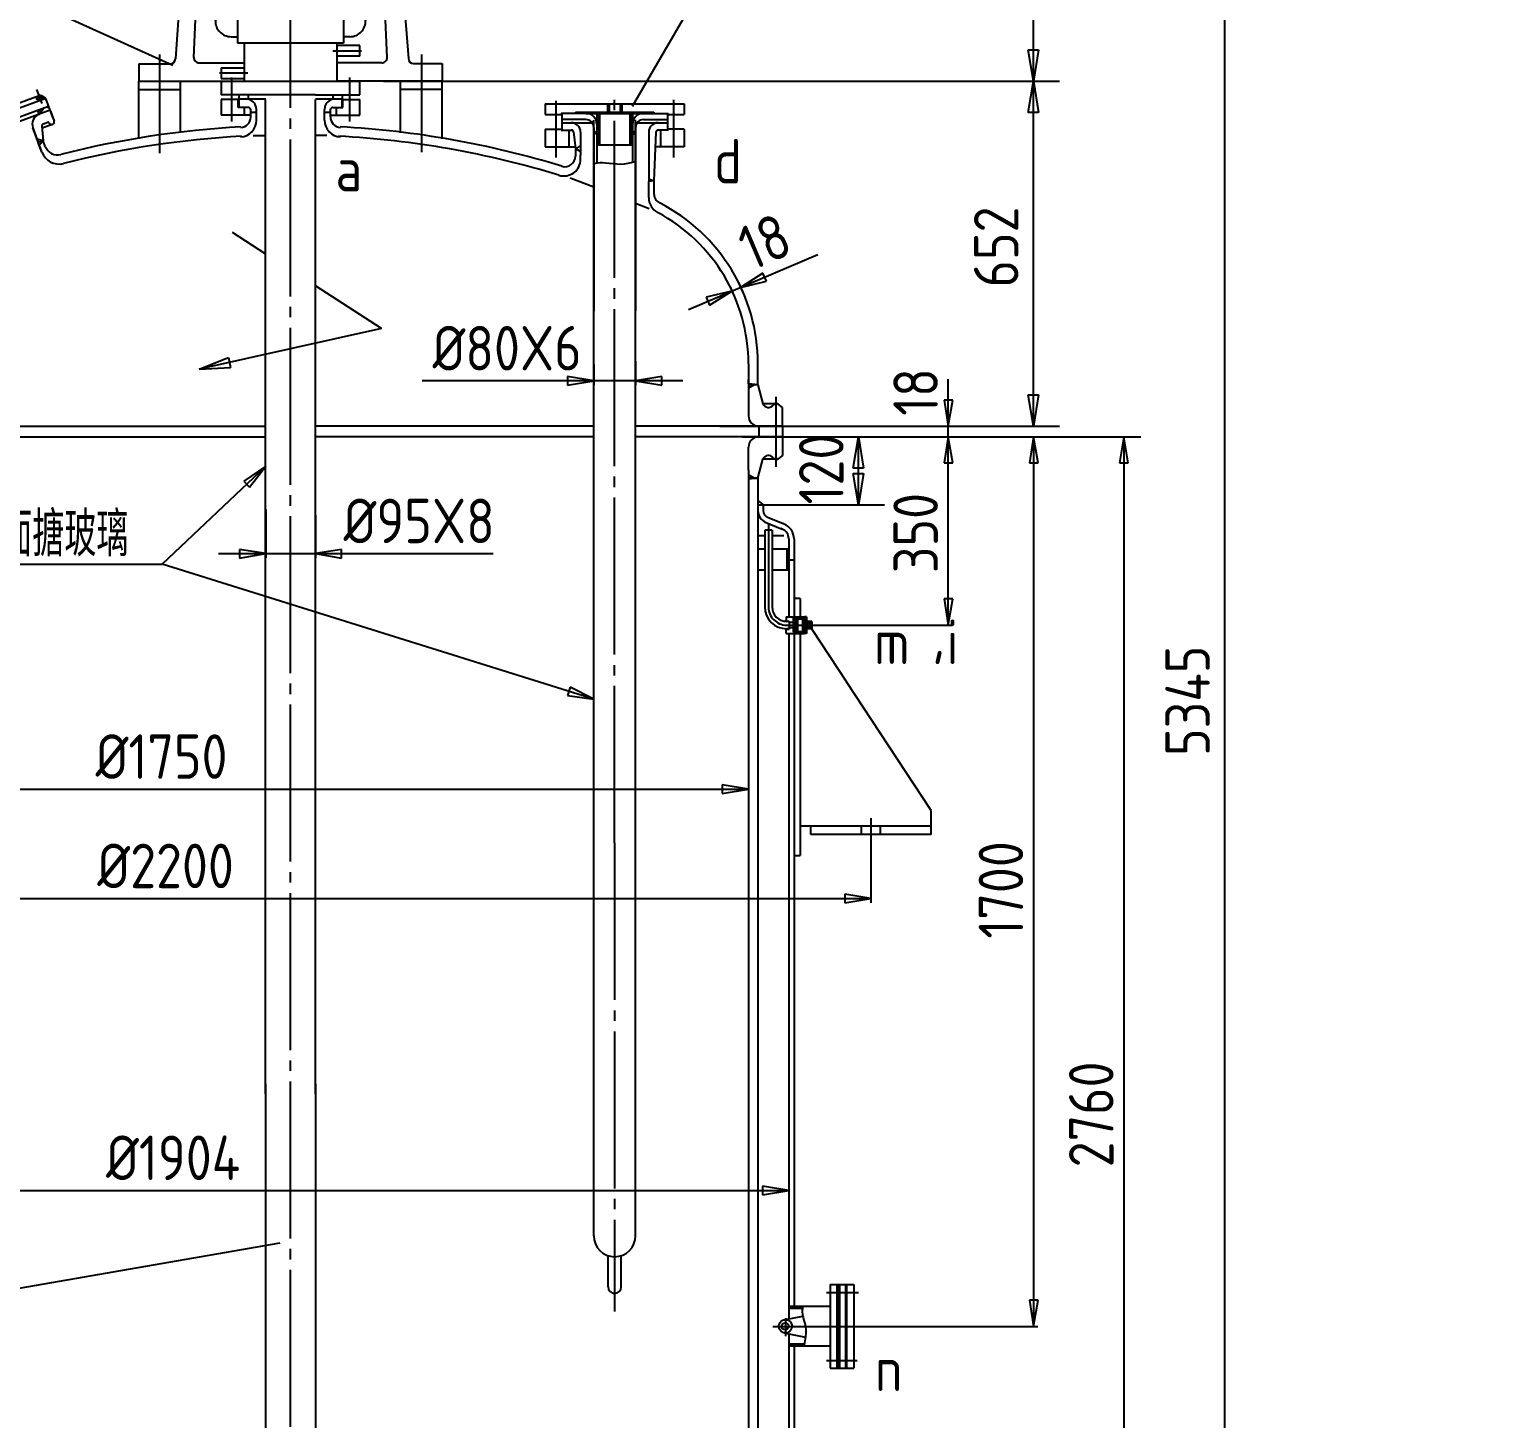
# Model space of a CAD drawing. Extents: x 3959 to 69865, y -162 to 65821.
# Drawn here: x 4070.3 to 4210.1, y 203.8 to 336.5 of the extents above; entities that cross this region are included whole.
import ezdxf

# ---------------------------------------------------------------- set-up
doc = ezdxf.new("R2010")
doc.units = 0
doc.linetypes.add('DASHDOT', pattern=[18, 15, -1, 1, -1])
doc.layers.get('0').update_dxf_attribs({"color": 1, "linetype": 'DASHDOT'})
for name, color, linetype in [('1', 8, 'CONTINUOUS'), ('10', 12, 'CONTINUOUS'), ('2', 8, 'CONTINUOUS'), ('8', 94, 'DASHDOT')]:
    doc.layers.add(name, color=color, linetype=linetype)
doc.styles.get("Standard").update_dxf_attribs({"font": 'gbenor.shx', "bigfont": 'gbcbig.shx'})
doc.dimstyles.get("Standard").update_dxf_attribs({"dimtxt": 3.5, "dimasz": 4, "dimexe": 2, "dimexo": 0, "dimgap": 1, "dimtad": 1, "dimtoh": 1, "dimdec": 4, "dimzin": 0, "dimdsep": 46, "dimtxsty": 'Standard', "dimcen": 0, "dimadec": 0, "dimazin": 0, "dimtfac": 1, "dimtdec": 4, "dimtmove": 0, "dimatfit": 0, "dimfxl": 1, "dimtolj": 1, "dimtzin": 0, "dimarcsym": 0})

# ---------------------------------------------------------------- blocks, each defined once
blk = doc.blocks.new('Cadt2')
at = {"layer": '2'}
for p, q in [((4071.23, 328.83), (4071.56, 328.53)), ((4071.25, 328.47), (4071.77, 329.03, 1)), ((4072.02, 329.12), (4072.26, 328.9)), ((4054.2, 322.24), (4054.63, 322.69)), ((4054.68, 322.71), (4055, 322.41))]:
    blk.add_line(p, q, dxfattribs=at)
blk = doc.blocks.new('*D2')
at = {"layer": '2'}
for p, q in [((4133.29, 309.77), (4145.64, 315.03)), ((4140.39, 313.25), (4138.26, 311.88)), ((4140.72, 312.48), (4140.39, 313.25)), ((4137.23, 312.01), (4137.58, 311.16)), ((4138.06, 312.36), (4138.41, 311.52)), ((4138.26, 311.88), (4140.72, 312.48)), ((4137.43, 311.53), (4134.97, 310.93)), ((4134.97, 310.93), (4135.29, 310.17)), ((4135.29, 310.17), (4137.43, 311.53))]:
    blk.add_line(p, q, dxfattribs=at)
at = {"layer": '2', "insert": (4139.29, 313.41), "char_height": 4.25, "width": 65536, "attachment_point": 7, "rotation": 23.077}
blk.add_mtext('18', dxfattribs=at)
blk = doc.blocks.new('Cadt4')
at = {"layer": '2'}
for p, q in [((4050.61, 269.35), (4050.61, 263.53, 1)), ((4051.51, 269.35), (4051.51, 263.53)), ((4139.01, 268.79), (4139.01, 263.53)), ((4050.61, 263.93), (4048.11, 264.34)), ((4048.11, 264.34), (4048.11, 263.51)), ((4054.01, 264.34), (4051.51, 263.93)), ((4054.01, 263.51), (4054.01, 264.34)), ((4139.01, 263.93), (4136.51, 264.34)), ((4136.51, 264.34), (4136.51, 263.51)), ((4046.11, 263.93), (4139.01, 263.93)), ((4048.11, 263.51), (4050.61, 263.93)), ((4051.51, 263.93), (4054.01, 263.51)), ((4136.51, 263.51), (4139.01, 263.93))]:
    blk.add_line(p, q, dxfattribs=at)
blk = doc.blocks.new('Cadt5')
at = {"layer": '2'}
for p, q in [((4051.51, 277.21), (4063.55, 285.45)), ((4063.55, 285.45), (4083.01, 285.45)), ((4053.34, 278.97), (4051.51, 277.21, 1)), ((4051.51, 277.21), (4053.81, 278.28)), ((4053.81, 278.28), (4053.34, 278.97))]:
    blk.add_line(p, q, dxfattribs=at)
blk = doc.blocks.new('Cadt6')
at = {"layer": '2'}
for p, q in [((4092.89, 294.8), (4083.01, 285.45)), ((4092.89, 294.8), (4090.79, 293.38)), ((4091.36, 292.78), (4092.89, 294.8, 1)), ((4090.79, 293.38), (4091.36, 292.78))]:
    blk.add_line(p, q, dxfattribs=at)
blk = doc.blocks.new('Cadt7')
at = {"layer": '2'}
for p, q in [((4124.23, 272.53), (4083.01, 285.45)), ((4121.97, 273.68), (4121.72, 272.89)), ((4121.72, 272.89), (4124.23, 272.53, 1)), ((4124.23, 272.53), (4121.97, 273.68))]:
    blk.add_line(p, q, dxfattribs=at)
blk = doc.blocks.new('Cadt9')
at = {"layer": '2'}
for p, q in [((4142.86, 235.51), (4142.86, 225.19)), ((4047.16, 228.69), (4047.16, 225.19, 1)), ((4047.66, 228.69), (4047.66, 225.19)), ((4042.66, 225.59), (4142.86, 225.59)), ((4047.16, 225.59), (4044.66, 226.01)), ((4044.66, 226.01), (4044.66, 225.18)), ((4044.66, 225.18), (4047.16, 225.59)), ((4050.16, 226.01), (4047.66, 225.59)), ((4047.66, 225.59), (4050.16, 225.18)), ((4050.16, 225.18), (4050.16, 226.01)), ((4142.86, 225.59), (4140.36, 226.01)), ((4140.36, 226.01), (4140.36, 225.18)), ((4140.36, 225.18), (4142.86, 225.59))]:
    blk.add_line(p, q, dxfattribs=at)
blk = doc.blocks.new('Cadt11')
at = {"layer": '2'}
for p, q in [((4144.16, 214.29), (4144.15, 214.12)), ((4144.15, 214.12), (4144.15, 213.96)), ((4144.15, 213.96), (4144.16, 213.79)), ((4144.18, 214.44), (4144.16, 214.29)), ((4144.19, 214.51), (4144.18, 214.44, 1)), ((4144.16, 213.79), (4144.18, 213.64)), ((4144.18, 213.64), (4144.22, 213.48)), ((4144.22, 213.48), (4144.26, 213.32)), ((4144.26, 213.32), (4144.31, 213.16)), ((4144.31, 213.16), (4144.37, 212.98)), ((4144.37, 212.98), (4144.43, 212.79)), ((4144.43, 212.79), (4144.47, 212.57)), ((4144.47, 212.57), (4144.5, 212.31)), ((4144.4, 211.23), (4144.32, 210.84)), ((4144.46, 211.63), (4144.4, 211.23)), ((4144.49, 212), (4144.46, 211.63)), ((4144.5, 212.31), (4144.49, 212)), ((4144.32, 210.84), (4144.3, 210.71))]:
    blk.add_line(p, q, dxfattribs=at)
blk = doc.blocks.new('*D11')
at = {"layer": '2'}
for p, q in [((4148.92, 297.61), (4166.65, 297.61)), ((4166.25, 297.61), (4165.84, 295.11)), ((4166.25, 297.61), (4166.25, 212.61)), ((4166.67, 295.11), (4166.25, 297.61)), ((4165.84, 295.11), (4166.67, 295.11)), ((4165.84, 215.11), (4166.25, 212.61)), ((4166.67, 215.11), (4165.84, 215.11)), ((4166.25, 212.61), (4166.67, 215.11)), ((4149.77, 212.61), (4166.65, 212.61))]:
    blk.add_line(p, q, dxfattribs=at)
at = {"layer": '2', "insert": (4165.25, 249.66), "char_height": 4.25, "width": 65536, "attachment_point": 7, "rotation": 90}
blk.add_mtext('1700', dxfattribs=at)
blk = doc.blocks.new('Cadt13')
at = {"layer": '2'}
for p, q in [((4158.1, 279.61), (4158.1, 303.11)), ((4157.69, 301.11), (4158.1, 298.61)), ((4158.52, 301.11), (4157.69, 301.11)), ((4158.1, 298.61), (4158.52, 301.11)), ((4138.51, 298.61), (4158.5, 298.61)), ((4138.44, 297.61), (4158.5, 297.61)), ((4158.1, 297.61), (4157.69, 295.11)), ((4158.52, 295.11), (4158.1, 297.61)), ((4157.69, 295.11), (4158.52, 295.11)), ((4157.69, 282.11), (4158.1, 279.61)), ((4158.52, 282.11), (4157.69, 282.11)), ((4158.1, 279.61), (4158.52, 282.11)), ((4145.21, 279.61), (4158.5, 279.61, 1))]:
    blk.add_line(p, q, dxfattribs=at)
blk = doc.blocks.new('Cadt14')
at = {"layer": '2'}
for p, q in [((4124.23, 323.66), (4124.31, 323.7, 1)), ((4124.31, 323.7), (4124.43, 323.74)), ((4124.43, 323.74), (4124.59, 323.78)), ((4124.59, 323.78), (4124.8, 323.81)), ((4124.8, 323.81), (4125.05, 323.81)), ((4125.05, 323.81), (4125.36, 323.79)), ((4125.36, 323.79), (4125.7, 323.75)), ((4125.7, 323.75), (4126.07, 323.7)), ((4126.07, 323.7), (4126.45, 323.67)), ((4126.45, 323.67), (4126.83, 323.66)), ((4126.83, 323.66), (4127.18, 323.68)), ((4127.18, 323.68), (4127.51, 323.74)), ((4127.51, 323.74), (4127.8, 323.81)), ((4127.8, 323.81), (4128.04, 323.88)), ((4128.04, 323.88), (4128.23, 323.95))]:
    blk.add_line(p, q, dxfattribs=at)
blk = doc.blocks.new('*D14')
at = {"layer": '2'}
for p, q in [((4039.81, 261.17), (4039.81, 253.08)), ((4150.71, 261.17), (4150.71, 253.08)), ((4042.31, 253.9), (4039.81, 253.48)), ((4039.81, 253.48), (4150.71, 253.48)), ((4039.81, 253.48), (4042.31, 253.07)), ((4042.31, 253.07), (4042.31, 253.9)), ((4150.71, 253.48), (4148.21, 253.9)), ((4148.21, 253.9), (4148.21, 253.07)), ((4148.21, 253.07), (4150.71, 253.48))]:
    blk.add_line(p, q, dxfattribs=at)
at = {"layer": '2', "insert": (4076.81, 254.48), "char_height": 4.25, "width": 65536, "attachment_point": 7}
blk.add_mtext('%%c2200', dxfattribs=at)
blk = doc.blocks.new('*D21')
at = {"layer": '2'}
for p, q in [((4128.23, 304.83), (4128.23, 302.54)), ((4124.23, 304.51), (4124.23, 302.54)), ((4132.73, 302.94), (4107.83, 302.94)), ((4124.23, 302.94), (4121.73, 303.36)), ((4121.73, 303.36), (4121.73, 302.53)), ((4121.73, 302.53), (4124.23, 302.94)), ((4130.73, 303.36), (4128.23, 302.94)), ((4128.23, 302.94), (4130.73, 302.53)), ((4130.73, 302.53), (4130.73, 303.36))]:
    blk.add_line(p, q, dxfattribs=at)
at = {"layer": '2', "insert": (4108.83, 303.94), "char_height": 4.25, "width": 65536, "attachment_point": 7}
blk.add_mtext('%%c80X6', dxfattribs=at)
blk = doc.blocks.new('*D22')
at = {"layer": '2'}
for p, q in [((4092.89, 290.66), (4092.89, 286.04)), ((4097.64, 290.13), (4097.64, 286.04)), ((4092.89, 286.44), (4090.39, 286.85)), ((4090.39, 286.85), (4090.39, 286.02)), ((4100.14, 286.85), (4097.64, 286.44)), ((4100.14, 286.02), (4100.14, 286.85)), ((4088.39, 286.44), (4114.63, 286.44)), ((4090.39, 286.02), (4092.89, 286.44)), ((4097.64, 286.44), (4100.14, 286.02))]:
    blk.add_line(p, q, dxfattribs=at)
at = {"layer": '2', "insert": (4100.33, 287.44), "char_height": 4.25, "width": 65536, "attachment_point": 7}
blk.add_mtext('%%c95X8', dxfattribs=at)
blk = doc.blocks.new('*D23')
at = {"layer": '2'}
for p, q in [((4149.01, 294.61), (4149.51, 297.61)), ((4149.51, 297.61), (4150.01, 294.61)), ((4149.51, 291.11), (4149.51, 297.61)), ((4150.01, 294.61), (4149.01, 294.61)), ((4149.51, 291.11), (4149.01, 294.11, 1)), ((4149.01, 294.11), (4150.01, 294.11)), ((4150.01, 294.11), (4149.51, 291.11)), ((4140.41, 291.11), (4152.01, 291.11))]:
    blk.add_line(p, q, dxfattribs=at)
at = {"layer": '2', "insert": (4148.09, 291.14), "char_height": 4.25, "width": 65536, "attachment_point": 7, "rotation": 90}
blk.add_mtext('120', dxfattribs=at)
blk = doc.blocks.new('Cadt39')
for p, q in [((4082.76, 334.14), (4082.76, 324.71)), ((4099.32, 334.48), (4102.03, 334.48)), ((4107.76, 334.14), (4107.76, 324.8)), ((4091.2, 332.35), (4088.49, 332.35)), ((4089.64, 331.94), (4089.64, 327.73, 6.28)), ((4100.89, 331.94), (4100.89, 327.73))]:
    blk.add_line(p, q)
at = {"layer": '1'}
for p, q in [((4091.26, 399.78), (4099.26, 399.78, 6.28)), ((4089.26, 397.78), (4089.26, 395.78)), ((4101.26, 397.78), (4101.26, 395.78)), ((4089.26, 395.28), (4089.76, 395.78)), ((4089.26, 395.78), (4101.26, 395.78)), ((4100.76, 395.78), (4101.26, 395.28)), ((4089.26, 395.28), (4089.26, 383.23)), ((4101.26, 395.28), (4101.26, 383.23)), ((4101.26, 392.03), (4101.51, 392.03)), ((4101.26, 391.53), (4101.51, 391.53)), ((4090.22, 382.73), (4100.28, 382.73, 6.28)), ((4090.26, 382.23), (4090.26, 381.23)), ((4100.26, 382.23), (4100.26, 381.23, 6.28)), ((4087.76, 380.73), (4087.76, 373.38)), ((4087.76, 380.73), (4089.76, 380.73)), ((4089.76, 380.73), (4100.76, 380.73, 6.28)), ((4100.76, 380.73), (4102.76, 380.73)), ((4102.76, 380.73), (4102.76, 373.38)), ((4087.76, 380.03), (4102.76, 380.03)), ((4087.76, 379.33), (4102.76, 379.33)), ((4087.76, 374.78), (4102.76, 374.78)), ((4087.76, 374.08), (4102.76, 374.08)), ((4087.76, 373.38), (4088.76, 373.38)), ((4088.76, 373.38), (4101.76, 373.38, 6.28)), ((4101.76, 373.38), (4102.76, 373.38, 6.28)), ((4089.26, 372.88), (4089.26, 370.48)), ((4101.26, 372.88), (4101.26, 370.48, 6.28)), ((4086.76, 369.08), (4084.27, 333.71, 6.28)), ((4086.76, 369.98), (4086.76, 369.08)), ((4086.76, 369.98), (4088.76, 369.98)), ((4086.76, 369.08), (4103.76, 369.08)), ((4086.76, 369.08), (4103.76, 369.08)), ((4088.76, 369.98), (4101.76, 369.98, 6.28)), ((4101.76, 369.98), (4103.76, 369.98)), ((4103.76, 369.08), (4103.76, 369.98)), ((4103.76, 369.08), (4106.52, 333.75)), ((4090.74, 366.58), (4099.78, 366.58, 6.28)), ((4092.26, 366.58), (4092.26, 364.93)), ((4098.26, 366.58), (4098.26, 364.93)), ((4089.24, 365.14), (4088.08, 337.39)), ((4090.51, 362.93), (4090.51, 364.93)), ((4090.51, 364.93), (4100.01, 364.93)), ((4100.01, 364.93), (4100.01, 362.93)), ((4101.28, 365.14), (4102.44, 337.39)), ((4090.51, 363.93), (4100.01, 363.93, 1)), ((4090.51, 362.93), (4100.01, 362.93, 6.28)), ((4092.26, 362.93), (4092.26, 359.28)), ((4098.26, 362.93), (4098.26, 359.28)), ((4091.26, 357.08), (4092.26, 358.08, 6.28)), ((4092.26, 358.08), (4098.26, 358.08)), ((4092.76, 358.78), (4097.76, 358.78, 6.28)), ((4093.76, 358.08), (4093.76, 358.78)), ((4096.76, 358.78), (4096.76, 358.08)), ((4098.26, 358.08), (4099.26, 357.08)), ((4088.86, 357.08), (4101.66, 357.08)), ((4088.86, 356.08), (4101.66, 356.08)), ((4088.86, 355.08), (4101.66, 355.08)), ((4088.86, 354.08), (4101.66, 354.08)), ((4091.26, 351.58), (4091.26, 354.08)), ((4099.26, 351.58), (4099.26, 354.08)), ((4091.26, 351.58), (4099.26, 351.58)), ((4091.26, 351.58), (4091.76, 351.08)), ((4091.76, 351.08), (4098.76, 351.08)), ((4093.51, 351.08), (4093.51, 347.69)), ((4097.01, 351.08), (4097.01, 347.69)), ((4098.76, 351.08), (4099.26, 351.58)), ((4092.26, 347.69), (4092.26, 344.45)), ((4098.26, 347.69), (4092.26, 347.69)), ((4098.26, 347.69), (4098.26, 344.45)), ((4098.26, 344.45), (4092.26, 344.45)), ((4092.89, 344.45), (4092.89, 339.28)), ((4097.64, 344.45), (4097.64, 339.28)), ((4086.03, 333.85), (4086.28, 339.67, 6.28)), ((4098.89, 339.28), (4091.64, 339.28)), ((4091.64, 339.28), (4091.64, 337.62)), ((4098.89, 339.28), (4098.89, 337.62)), ((4104.49, 333.85), (4104.25, 339.61)), ((4100.32, 337.62), (4090.2, 337.62)), ((4090.2, 337.62), (4090.2, 335.21)), ((4100.32, 337.62), (4100.32, 335.21)), ((4089.58, 335.83), (4090.2, 335.83)), ((4100.94, 335.83), (4100.32, 335.83)), ((4100.32, 335.21), (4090.2, 335.21)), ((4090.82, 335.21), (4090.82, 331.58)), ((4099.7, 335.21), (4099.7, 331.58)), ((4101.88, 334.98), (4099.7, 334.98)), ((4101.88, 333.98), (4101.88, 334.98)), ((4080.76, 333.23), (4083.77, 333.23, 6.28)), ((4080.76, 333.23), (4080.76, 331.58)), ((4086.53, 333.33), (4090.82, 333.33)), ((4088.64, 332.85), (4090.82, 332.85)), ((4088.64, 332.85), (4088.64, 331.85)), ((4101.88, 333.98), (4099.7, 333.98)), ((4103.99, 333.33), (4099.7, 333.33)), ((4107.02, 333.27), (4109.76, 333.27, 6.28)), ((4109.76, 333.27), (4109.76, 331.58)), ((4080.76, 326.08), (4080.76, 331.58, 6.28)), ((4080.76, 331.58), (4090.91, 331.58)), ((4080.76, 331.58), (4084.76, 331.58)), ((4084.76, 326.65), (4084.76, 331.58)), ((4088.64, 331.85), (4090.82, 331.85)), ((4088.64, 331.58), (4088.64, 330.28)), ((4088.64, 331.58), (4101.89, 331.58)), ((4099.61, 331.59), (4101.51, 331.59)), ((4105.76, 331.58), (4099.61, 331.58)), ((4101.89, 330.28), (4101.89, 331.58)), ((4109.76, 331.58), (4105.76, 331.58)), ((4109.76, 331.58), (4105.76, 331.58)), ((4105.76, 326.65), (4105.76, 331.58)), ((4109.76, 326.08), (4109.76, 331.58)), ((4080.76, 330.78), (4084.76, 330.78)), ((4097.64, 330.28), (4088.64, 330.28)), ((4090.31, 330.28), (4090.31, 329.08)), ((4091.21, 330.28), (4091.21, 329.86)), ((4097.64, 330.28), (4101.89, 330.28)), ((4099.31, 330.28), (4099.31, 329.86)), ((4100.21, 330.28), (4100.21, 329.08)), ((4109.76, 330.78), (4105.76, 330.78)), ((4090.31, 329.83), (4088.64, 329.83)), ((4088.64, 329.83), (4088.64, 328.33)), ((4090.26, 329.08), (4090.26, 329.83)), ((4091.21, 329.08), (4090.26, 329.08)), ((4090.31, 329.88), (4092.89, 329.88)), ((4090.86, 328.33), (4090.86, 329.08)), ((4091.46, 328.15), (4091.46, 328.83)), ((4091.46, 328.63), (4092.01, 328.63, 6.28)), ((4092.01, 327.85), (4092.01, 328.88)), ((4097.64, 329.88), (4100.21, 329.88)), ((4098.51, 327.85), (4098.51, 328.88, 6.28)), ((4098.51, 328.63), (4099.06, 328.63)), ((4099.06, 328.83), (4099.06, 328.18)), ((4099.31, 329.08), (4100.26, 329.08)), ((4099.66, 328.33), (4099.66, 329.08, 6.28)), ((4100.21, 329.08), (4100.21, 329.88, 6.28)), ((4100.21, 329.83), (4101.89, 329.83)), ((4100.26, 329.08), (4100.26, 329.83)), ((4101.89, 328.33), (4101.89, 329.83)), ((4091.46, 328.33), (4088.64, 328.33)), ((4099.06, 328.33), (4101.89, 328.33)), ((4091.71, 326.38), (4092.89, 326.38)), ((4098.74, 326.38), (4097.64, 326.38, 6.28))]:
    blk.add_line(p, q, dxfattribs=at)
for radius in [0.556, 0.394]:
    blk.add_circle((4102.01, 391.78), radius, dxfattribs=at)
for centre, radius, start, end in [((4091.26, 397.78), 2, 90, 180), ((4099.26, 397.78), 2, 0, 90), ((4089.76, 383.23), 0.5, 180, 270), ((4100.76, 383.23), 0.5, 270, 360), ((4089.76, 382.23), 0.5, 0, 90), ((4100.76, 382.23), 0.5, 90, 180), ((4089.76, 381.23), 0.5, 270, 360), ((4100.76, 381.23), 0.5, 180, 270), ((4088.76, 372.88), 0.5, 0, 90), ((4101.76, 372.88), 0.5, 90, 180), ((4088.76, 370.48), 0.5, 270, 360), ((4101.76, 370.48), 0.5, 180, 270), ((4090.74, 365.08), 1.5, 90, 177.5974), ((4099.78, 365.08), 1.5, 2.4026, 90), ((4092.76, 359.28), 0.5, 180, 270), ((4097.76, 359.28), 0.5, 270, 360), ((4089.58, 337.33), 1.5, 177.5974, 270.3868), ((4100.94, 337.33), 1.5, 269.7225, 362.4026), ((4083.77, 333.73), 0.5, 270, 357.5974), ((4086.53, 333.83), 0.5, 177.5974, 270), ((4103.99, 333.83), 0.5, 270, 362.4026), ((4107.02, 333.77), 0.5, 182.4026, 270), ((4091.01, 328.88), 1, 0, 90), ((4091.21, 328.83), 0.25, 0, 90), ((4099.51, 328.88), 1, 90, 180), ((4099.31, 328.83), 0.25, 90, 180), ((4090.41, 327.85), 1.6, 273.1214, 360), ((4090.46, 328.15), 1, 273.0797, 360), ((4100.11, 327.85), 1.6, 180, 266.8777), ((4100.09, 328.18), 1.02, 180, 266.9045)]:
    blk.add_arc(centre, radius, start, end, dxfattribs=at)
at = {"layer": '2'}
for p, q in [((4086.33, 339.68), (4086.46, 339.72)), ((4086.46, 339.72), (4086.59, 339.76)), ((4086.59, 339.76), (4086.71, 339.79)), ((4086.71, 339.79), (4086.82, 339.81)), ((4086.82, 339.81), (4086.93, 339.83)), ((4086.93, 339.83), (4087.02, 339.84)), ((4087.02, 339.84), (4087.11, 339.84)), ((4087.11, 339.84), (4087.19, 339.84)), ((4087.19, 339.84), (4087.27, 339.83)), ((4087.27, 339.83), (4087.35, 339.81)), ((4087.35, 339.81), (4087.43, 339.79)), ((4087.43, 339.79), (4087.51, 339.76)), ((4087.51, 339.76), (4087.6, 339.72)), ((4087.6, 339.72), (4087.68, 339.68)), ((4084.66, 339.15), (4085.52, 339.43)), ((4085.52, 339.43), (4085.52, 339.43)), ((4085.52, 339.43), (4085.53, 339.43)), ((4085.53, 339.43), (4085.54, 339.44)), ((4085.54, 339.44), (4085.57, 339.44)), ((4085.57, 339.44), (4085.61, 339.46)), ((4085.61, 339.46), (4085.66, 339.48)), ((4085.66, 339.48), (4085.74, 339.5)), ((4085.74, 339.5), (4085.83, 339.53)), ((4085.83, 339.53), (4085.94, 339.56)), ((4085.94, 339.56), (4086.06, 339.6)), ((4086.06, 339.6), (4086.19, 339.64)), ((4086.19, 339.64), (4086.33, 339.68)), ((4087.68, 339.68), (4087.77, 339.64)), ((4087.77, 339.64), (4087.85, 339.6)), ((4087.85, 339.6), (4087.92, 339.56)), ((4087.92, 339.56), (4087.98, 339.53)), ((4087.98, 339.53), (4088.04, 339.5)), ((4088.04, 339.5), (4088.08, 339.48)), ((4088.08, 339.48), (4088.11, 339.46)), ((4088.11, 339.46), (4088.13, 339.44)), ((4088.13, 339.44), (4088.15, 339.44)), ((4088.15, 339.44), (4088.16, 339.43)), ((4088.16, 339.43), (4088.16, 339.43)), ((4088.16, 339.43), (4088.16, 339.43)), ((4102.37, 339.19), (4102.38, 339.2)), ((4102.37, 339.19), (4102.37, 339.19)), ((4102.37, 339.19), (4102.37, 339.19)), ((4102.37, 339.19), (4102.37, 339.19)), ((4102.38, 339.21), (4102.4, 339.22)), ((4102.38, 339.2), (4102.38, 339.21)), ((4102.4, 339.22), (4102.41, 339.24)), ((4102.41, 339.24), (4102.44, 339.27)), ((4102.44, 339.27), (4102.46, 339.31)), ((4102.46, 339.31), (4102.5, 339.35)), ((4102.5, 339.35), (4102.54, 339.39)), ((4102.54, 339.39), (4102.58, 339.44)), ((4102.58, 339.44), (4102.63, 339.49)), ((4102.63, 339.49), (4102.68, 339.53)), ((4102.68, 339.53), (4102.74, 339.57)), ((4102.74, 339.57), (4102.8, 339.61)), ((4102.8, 339.61), (4102.86, 339.63)), ((4102.86, 339.63), (4102.92, 339.65)), ((4102.92, 339.65), (4103, 339.67)), ((4103, 339.67), (4103.08, 339.68)), ((4103.08, 339.68), (4103.17, 339.68)), ((4103.17, 339.68), (4103.27, 339.68)), ((4103.27, 339.68), (4103.38, 339.67)), ((4103.38, 339.67), (4103.51, 339.67)), ((4103.51, 339.67), (4103.66, 339.66)), ((4103.66, 339.66), (4103.82, 339.64)), ((4103.82, 339.64), (4103.99, 339.63)), ((4103.99, 339.63), (4104.15, 339.62)), ((4104.15, 339.62), (4104.31, 339.61)), ((4104.31, 339.61), (4104.47, 339.59)), ((4104.47, 339.59), (4104.6, 339.58)), ((4104.6, 339.58), (4104.72, 339.57)), ((4104.72, 339.57), (4104.81, 339.56)), ((4104.81, 339.56), (4104.88, 339.56)), ((4104.88, 339.56), (4104.93, 339.55)), ((4104.93, 339.55), (4104.97, 339.55)), ((4104.97, 339.55), (4104.99, 339.55)), ((4104.99, 339.55), (4106.08, 339.45)), ((4105, 339.55), (4105, 339.55))]:
    blk.add_line(p, q, dxfattribs=at)
at = {"layer": '8'}
for p, q in [((4100.5, 391.78), (4102.94, 391.78)), ((4102.01, 392.63), (4102.01, 390.73)), ((4101.89, 381.72), (4101.89, 372.59)), ((4088.64, 381.63), (4088.64, 372.64)), ((4087.51, 371.06), (4087.51, 368.02)), ((4103.01, 371.06), (4103.01, 368.31)), ((4091.26, 365.84), (4091.26, 361.83)), ((4099.26, 365.73), (4099.26, 361.73))]:
    blk.add_line(p, q, dxfattribs=at)
blk = doc.blocks.new('*D39')
at = {"layer": '2'}
for p, q in [((4098.04, 399.78), (4168.73, 399.78)), ((4165.73, 396.78), (4166.23, 399.78)), ((4166.23, 399.78), (4166.73, 396.78)), ((4166.23, 298.61), (4166.23, 399.78)), ((4166.73, 396.78), (4165.73, 396.78)), ((4166.23, 331.58), (4165.73, 334.58)), ((4165.73, 334.58), (4166.73, 334.58)), ((4166.73, 334.58), (4166.23, 331.58)), ((4104.16, 331.58), (4168.73, 331.58)), ((4165.73, 328.58), (4166.23, 331.58)), ((4166.23, 331.58), (4166.73, 328.58)), ((4166.73, 328.58), (4165.73, 328.58)), ((4166.23, 298.61), (4165.73, 301.61, 1)), ((4165.73, 301.61), (4166.73, 301.61)), ((4166.73, 301.61), (4166.23, 298.61)), ((4136.29, 298.61), (4168.73, 298.61))]:
    blk.add_line(p, q, dxfattribs=at)
at = {"layer": '2', "char_height": 4.25, "width": 65536, "attachment_point": 7, "rotation": 90}
for s, insert in [('1429', (4164.8, 359.05)), ('652', (4164.8, 311.87))]:
    blk.add_mtext(s, dxfattribs=dict(at, insert=insert))
blk = doc.blocks.new('*D40')
at = {"layer": '2'}
blk.add_line((4184.51, 136.33), (4184.51, 399.78), dxfattribs=at)
at = {"layer": '2', "insert": (4183.08, 267.11), "char_height": 4.25, "width": 65536, "attachment_point": 7, "rotation": 90}
blk.add_mtext('5345', dxfattribs=at)
blk = doc.blocks.new('*D42')
at = {"layer": '2'}
for p, q in [((4095.26, 197.86), (4123.46, 197.86)), ((4123.06, 197.86), (4122.65, 195.36)), ((4123.06, 197.86), (4123.06, 179.86)), ((4123.48, 195.36), (4123.06, 197.86)), ((4122.65, 195.36), (4123.48, 195.36)), ((4122.65, 182.36), (4123.06, 179.86)), ((4123.48, 182.36), (4122.65, 182.36)), ((4123.06, 179.86), (4123.48, 182.36)), ((4114.58, 179.86), (4123.46, 179.86))]:
    blk.add_line(p, q, dxfattribs=at)
at = {"layer": '2', "insert": (4122.06, 185.25), "char_height": 4.25, "width": 65536, "attachment_point": 7, "rotation": 90}
blk.add_mtext('360', dxfattribs=at)

msp = doc.modelspace()

# ---------------------------------------------------------------- linework, layer by layer
for p, q in [((4095.26085, 131.01808), (4095.26085, 404.03396)), ((4071.60747, 330.09174), (4070.93135, 329.84176)), ((4071.52744, 329.44145), (4071.03484, 330.7738)), ((4126.22745, 258.79741), (4126.22745, 330.50525)), ((4120.60245, 329.70692), (4120.60245, 324.28388)), ((4131.85245, 329.81294), (4131.85245, 324.28388)), ((4141.66085, 294.7428), (4141.66085, 301.43542)), ((4150.71085, 261.09815), (4150.71085, 258.4857)), ((4126.22745, 258.79741), (4126.22745, 214.04218)), ((4146.47735, 215.86283), (4149.50907, 215.86283)), ((4141.32783, 212.61283), (4149.77496, 212.61283)), ((4142.54085, 213.40207), (4142.54085, 211.68211)), ((4146.47735, 209.36283), (4149.40272, 209.36283))]:
    msp.add_line(p, q)
at = {"layer": '1'}
for p, q in [((4067.86856, 328.97592), (4071.23886, 330.22199)), ((4071.88122, 329.92641), (4071.44725, 330.20559)), ((4072.15865, 329.17605), (4054.10318, 322.50053)), ((4072.29736, 328.80088), (4054.24189, 322.12535, 6.28319)), ((4071.88122, 329.92641), (4069.36192, 328.99497, 6.28319)), ((4071.26639, 328.42108), (4071.12838, 328.79991)), ((4072.57478, 328.05052), (4071.88122, 329.92641)), ((4072.33004, 328.71247), (4072.67682, 327.77453, 6.28319)), ((4092.88585, 234.83032), (4092.88585, 329.84372)), ((4097.63585, 234.83032), (4097.63585, 329.84372)), ((4119.60245, 329.404), (4132.85245, 329.404)), ((4119.60245, 329.404), (4119.60245, 328.404)), ((4122.47745, 328.604), (4122.47745, 328.504)), ((4122.47745, 328.604), (4129.97745, 328.604)), ((4125.68745, 329.404), (4125.68745, 328.604)), ((4126.76745, 329.404), (4126.76745, 328.604)), ((4129.97745, 328.604), (4129.97745, 328.504)), ((4132.85245, 329.404), (4132.85245, 328.404)), ((4071.50319, 327.29391), (4071.64015, 325.89249)), ((4072.487, 327.44185), (4071.52354, 327.08564)), ((4071.6656, 327.50727), (4072.07938, 327.66025, 6.28319)), ((4119.60245, 328.404), (4121.17745, 328.404)), ((4121.12745, 328.504), (4121.12745, 328.404)), ((4123.47745, 328.504), (4121.12745, 328.504)), ((4121.12745, 328.404), (4121.17745, 328.404)), ((4121.17745, 328.504), (4121.17745, 327.604)), ((4123.47745, 327.904), (4121.17745, 327.904)), ((4121.17745, 327.604), (4121.17745, 326.904)), ((4121.17745, 327.604), (4124.07745, 327.604)), ((4123.47745, 328.504), (4129.0381, 328.504)), ((4124.22745, 258.79741), (4124.22745, 327.83977)), ((4124.22745, 327.154), (4124.22745, 309.60302)), ((4124.52745, 328.504), (4124.52745, 323.76503)), ((4124.77745, 328.504), (4124.77745, 325.504)), ((4127.67745, 328.504), (4127.67745, 325.504)), ((4127.92745, 328.504), (4127.92745, 323.84771)), ((4128.22745, 258.79741), (4128.22745, 327.89205)), ((4128.22745, 327.20628), (4128.22745, 309.60302)), ((4128.37745, 327.604), (4131.27745, 327.604)), ((4128.97745, 328.504), (4131.32745, 328.504)), ((4128.97745, 327.904), (4131.27745, 327.904)), ((4128.97745, 327.604), (4131.27745, 327.604)), ((4131.27745, 328.504), (4131.27745, 327.604)), ((4131.27745, 328.404), (4131.32745, 328.404)), ((4131.27745, 328.404), (4132.85245, 328.404)), ((4131.27745, 327.604), (4131.27745, 326.904)), ((4131.32745, 328.504), (4131.32745, 328.404)), ((4071.46929, 324.91276), (4070.651, 327.12602)), ((4070.651, 327.12602), (4071.17117, 325.7191)), ((4071.61368, 325.88042), (4071.05307, 326.03855)), ((4071.64015, 325.89249), (4071.17117, 325.7191)), ((4071.64015, 325.89249), (4071.27614, 325.49363)), ((4071.64015, 325.89249), (4071.61017, 325.88141)), ((4071.84073, 325.34998), (4071.64012, 325.89256)), ((4119.60245, 327.004), (4119.60245, 325.304)), ((4119.60245, 327.004), (4121.17745, 327.004)), ((4121.12745, 326.904), (4121.12745, 327.004)), ((4121.12745, 326.904), (4122.09905, 326.904)), ((4121.17745, 326.904), (4122.09905, 326.904)), ((4121.85245, 326.904), (4121.85245, 325.304)), ((4122.29775, 326.72675), (4122.47745, 325.1573, 6.28319)), ((4122.97745, 326.704), (4122.97745, 324.50569)), ((4124.52745, 326.654), (4124.23357, 326.82367, 6.28319)), ((4124.52745, 326.654), (4124.23357, 326.48432)), ((4127.92745, 326.654), (4128.22134, 326.82367)), ((4127.92745, 326.654), (4128.22134, 326.48432)), ((4129.47745, 326.704), (4129.47745, 321.98487)), ((4130.16955, 326.71223), (4129.97745, 322.0507)), ((4131.27745, 326.904), (4130.36938, 326.904)), ((4131.32745, 326.904), (4130.36938, 326.904)), ((4130.60245, 326.904), (4130.60245, 325.304)), ((4132.85245, 327.004), (4131.27745, 327.004)), ((4131.32745, 326.904), (4131.32745, 327.004)), ((4132.85245, 327.004), (4132.85245, 325.304)), ((4071.51122, 324.79938), (4071.17115, 325.71916)), ((4119.60245, 325.304), (4122.46066, 325.304)), ((4122.47745, 325.1573), (4122.47745, 324.40742, 6.28319)), ((4122.47745, 325.1573), (4122.57745, 325.1573)), ((4122.47745, 325.1573), (4122.97871, 324.8679)), ((4122.57745, 325.1573), (4122.97745, 325.38824)), ((4122.97745, 324.12429), (4122.97745, 324.50569)), ((4124.52745, 325.504), (4127.92745, 325.504)), ((4132.85245, 325.304), (4130.11152, 325.304)), ((4121.971, 322.355), (4124.22745, 321.47216, 6.28319)), ((4129.87745, 322.0507), (4129.47745, 322.22092)), ((4129.97745, 322.0507), (4129.47745, 321.98487)), ((4129.47745, 320.45106), (4129.47745, 321.98487)), ((4129.97745, 322.0507), (4129.87668, 322.0507)), ((4129.97745, 322.0507), (4129.97745, 320.84209)), ((4129.539, 319.394), (4128.22745, 319.90715)), ((4139.01085, 304.56283), (4139.01085, 303.06283)), ((4139.91085, 303.06283), (4139.91085, 304.56283)), ((4139.01085, 302.66283), (4139.01085, 303.06283)), ((4139.01085, 303.06283), (4139.01085, 302.12505)), ((4139.91085, 302.56283), (4139.01085, 302.66283)), ((4139.56085, 302.56283), (4139.01085, 302.24529)), ((4139.91085, 302.56283), (4139.01085, 302.56283)), ((4139.01085, 302.23438), (4139.01085, 299.61283)), ((4139.91085, 302.56283), (4139.56085, 302.56283)), ((4139.91085, 302.56283), (4139.91085, 303.06283)), ((4139.91085, 302.56283), (4140.37438, 300.76283)), ((4141.66085, 300.76283), (4140.37438, 300.76283)), ((4142.26085, 300.41283), (4141.83761, 300.71492)), ((4142.26085, 298.71283), (4142.26085, 300.41283, 6.28319)), ((4048.26085, 298.61283), (4092.88585, 298.61283)), ((4124.22745, 298.61283), (4097.63585, 298.61283)), ((4142.26085, 298.61283), (4128.22745, 298.61283)), ((4142.26085, 298.61283), (4128.22745, 298.61283)), ((4142.26085, 298.61283), (4128.22745, 298.61283)), ((4142.26085, 298.61283), (4128.22745, 298.61283)), ((4140.01085, 298.61283), (4140.01085, 297.61283)), ((4142.16085, 298.61283), (4142.26085, 298.71283, 6.28319)), ((4142.26085, 298.61283), (4142.26085, 297.61283, 6.28319)), ((4048.26085, 297.61283), (4092.88585, 297.61283)), ((4124.22745, 297.61283), (4097.63585, 297.61283)), ((4142.26085, 297.61283), (4128.22745, 297.61283)), ((4139.01085, 294.42508), (4139.01085, 296.61283)), ((4142.16085, 297.61283), (4142.26085, 297.51283, 6.28319)), ((4142.26085, 297.51283), (4142.26085, 295.81283)), ((4139.91085, 293.66283), (4140.37438, 295.46283)), ((4141.66085, 295.46283), (4140.37438, 295.46283)), ((4142.26085, 295.81283), (4141.83761, 295.51075)), ((4139.01085, 294.43891), (4139.01085, 214.33438)), ((4139.56085, 293.66283), (4139.01085, 293.98038)), ((4139.01085, 293.66283), (4139.91085, 293.66283)), ((4139.81085, 293.66283), (4139.01085, 293.66283)), ((4139.91085, 293.66283), (4139.01085, 293.56283)), ((4139.91085, 293.66283), (4139.91085, 285.74732)), ((4139.91085, 291.51283), (4140.41085, 291.11283)), ((4139.91085, 291.11283), (4140.41085, 291.11283)), ((4139.91085, 291.11283), (4140.41085, 291.11283)), ((4140.41085, 291.11283), (4140.41085, 290.57243)), ((4140.59254, 289.45387), (4142.23549, 288.79)), ((4142.42281, 289.25359), (4140.87987, 289.87705)), ((4140.56085, 288.14822), (4139.91085, 288.14822)), ((4140.56085, 288.68067), (4140.56085, 281.36212)), ((4141.26085, 288.68067), (4140.56085, 288.68067)), ((4141.26085, 288.68067), (4141.26085, 281.36212)), ((4142.39633, 288.14822), (4141.26085, 288.14822)), ((4142.23549, 288.79), (4142.1094, 288.84096, 6.28319)), ((4142.42281, 289.25359), (4142.29672, 289.30454, 6.28319)), ((4140.56085, 286.86283), (4139.91085, 286.86283)), ((4142.86085, 286.86283), (4141.26085, 286.86283)), ((4142.66085, 286.86283), (4142.66085, 284.86283)), ((4142.86085, 287.86283), (4142.86085, 280.41212)), ((4143.36085, 287.86283), (4143.36085, 280.45093)), ((4139.91085, 285.86283), (4139.91085, 187.30257)), ((4142.86085, 285.86283), (4143.36085, 285.86283)), ((4140.56085, 284.86283), (4139.91085, 284.86283)), ((4142.86085, 284.86283), (4141.26085, 284.86283)), ((4143.96085, 282.16283), (4143.36085, 282.16283)), ((4143.96085, 282.16283), (4143.96085, 280.41212)), ((4142.61085, 280.08712), (4142.49763, 279.9739)), ((4142.61085, 280.41212), (4144.36085, 280.41212)), ((4142.61085, 280.41212), (4142.61085, 280.08712)), ((4142.71085, 279.98712), (4142.61085, 280.08712)), ((4142.91085, 279.96212), (4142.66085, 279.96212, 6.28319)), ((4142.71085, 279.98712), (4142.91085, 279.98712)), ((4142.71085, 279.96212), (4142.71085, 279.98712)), ((4142.91085, 279.98712), (4142.91085, 279.23712)), ((4143.31085, 279.86212), (4142.91085, 279.86212)), ((4143.31085, 280.28712), (4143.46085, 280.28712)), ((4143.31085, 278.93712), (4143.31085, 280.28712)), ((4143.46085, 278.93712), (4143.46085, 280.28712)), ((4143.62775, 280.21504), (4143.46085, 280.21504)), ((4143.68585, 280.27314), (4143.61085, 280.19814)), ((4143.61085, 280.19814), (4143.61085, 279.02609)), ((4144.16085, 280.27314), (4143.68585, 280.27314)), ((4143.68585, 280.27314), (4143.68585, 278.95109)), ((4144.21085, 280.29004), (4144.16085, 280.24004)), ((4144.16085, 280.27314), (4144.16085, 278.95109)), ((4144.36085, 280.16212), (4144.16085, 280.16212)), ((4144.21085, 280.41212), (4144.21085, 280.16212)), ((4144.21085, 280.21212), (4144.36085, 280.21212)), ((4144.56085, 280.41212), (4144.36085, 280.41212)), ((4144.36085, 280.41212), (4144.36085, 278.81212)), ((4144.56085, 280.41212), (4144.56085, 278.81212)), ((4145.06085, 279.96562), (4144.56085, 279.96562)), ((4144.56085, 279.63712), (4145.06085, 279.63712)), ((4145.06085, 279.96562), (4145.06085, 279.25862)), ((4142.60772, 279.14941), (4142.48314, 279.27399)), ((4142.71085, 279.23712), (4142.61085, 279.13712)), ((4142.61085, 278.81212), (4142.61085, 279.13712)), ((4142.61085, 278.81212), (4144.36085, 278.81212)), ((4142.91085, 279.26212), (4142.66085, 279.26212)), ((4142.71085, 279.23712), (4142.71085, 279.26212)), ((4142.71085, 279.23712), (4142.91085, 279.23712)), ((4142.86085, 278.81212), (4142.86085, 214.31283)), ((4143.31085, 279.36212), (4142.91085, 279.36212)), ((4143.31085, 278.93712), (4143.46085, 278.93712)), ((4143.36085, 278.81212), (4143.36085, 214.51283)), ((4143.62775, 279.00919), (4143.46085, 279.00919)), ((4143.61085, 279.02609), (4143.68585, 278.95109)), ((4144.16085, 278.95109), (4143.68585, 278.95109)), ((4143.96085, 278.81212), (4143.96085, 257.61283)), ((4144.36085, 279.06212), (4144.16085, 279.06212)), ((4144.21085, 278.93419), (4144.16085, 278.98419)), ((4144.21085, 278.81212), (4144.21085, 279.06212)), ((4144.21085, 279.01212), (4144.36085, 279.01212)), ((4144.56085, 278.81212), (4144.36085, 278.81212)), ((4144.56085, 279.58712), (4145.06085, 279.58712)), ((4145.06085, 279.25862), (4144.56085, 279.25862)), ((4145.06085, 279.2111), (4148.36085, 274.2037)), ((4156.46085, 261.91283), (4148.36085, 274.2037)), ((4156.46085, 259.61283), (4156.46085, 261.91283)), ((4156.46085, 260.41283), (4143.96085, 260.41283)), ((4144.96085, 259.61283), (4144.96085, 260.41283)), ((4149.81085, 259.61283), (4149.81085, 260.41283)), ((4151.61085, 259.61283), (4151.61085, 260.41283)), ((4124.22745, 221.27073), (4124.22745, 258.79741, 6.28319)), ((4128.22745, 221.27073), (4128.22745, 258.79741)), ((4156.46085, 259.61283), (4144.96085, 259.61283)), ((4143.36085, 257.61283), (4143.96085, 257.61283)), ((4092.88585, 235.78261), (4092.88585, 183.66283)), ((4097.63585, 235.78261), (4097.63585, 183.66283)), ((4125.60245, 216.39573), (4125.60245, 219.3709)), ((4126.85245, 216.39573), (4126.85245, 219.3709, 6.28319)), ((4146.81085, 216.61283), (4146.81085, 208.61283)), ((4146.81085, 216.61283), (4149.07085, 216.61283)), ((4147.46085, 216.61283), (4147.46085, 208.61283)), ((4147.61085, 215.36283), (4147.46085, 215.51283)), ((4147.61085, 216.61283), (4147.61085, 208.61283)), ((4147.69085, 216.61283), (4147.69085, 208.61283)), ((4148.29085, 216.61283), (4148.29085, 208.61283)), ((4148.37085, 216.61283), (4148.37085, 208.61283)), ((4149.07085, 216.61283), (4149.07085, 208.61283)), ((4139.01085, 214.33438), (4139.01085, 183.98783)), ((4146.81085, 214.51283), (4142.86085, 214.51283)), ((4142.86085, 214.51283), (4142.86085, 213.34042)), ((4144.16716, 214.31283), (4142.86085, 214.31283)), ((4142.37508, 213.24651), (4144.19063, 213.59749)), ((4142.38158, 211.99865), (4144.45345, 211.59813)), ((4142.86085, 211.906), (4142.86085, 180.93783)), ((4144.33867, 210.91283), (4142.86085, 210.91283)), ((4146.81085, 210.71283), (4142.86085, 210.71283)), ((4143.36085, 210.71283), (4143.36085, 180.93783)), ((4147.61085, 209.86283), (4147.46085, 209.71283)), ((4146.81085, 208.61283), (4149.07085, 208.61283))]:
    msp.add_line(p, q, dxfattribs=at)
for centre, radius in [((4071.32555, 329.98751), 0.25), ((4142.53858, 212.62411), 0.6375), ((4142.51278, 212.62411), 0.3375)]:
    msp.add_circle(centre, radius, dxfattribs=at)
for centre, radius, start, end in [((4071.58895, 327.4728), 1, 110.2905207, 200.2905207), ((4071.58895, 327.4728), 1, 110.2905207, 200.2905207), ((4071.75229, 327.27278), 0.25, 110.2905207, 175.1531065), ((4072.11405, 327.56646), 0.1, 20.2905207, 110.2905207), ((4072.44234, 327.68783), 0.25, 200.2905207, 380.2905207), ((4095.26085, 238.93783), 88.4, 93.0777634, 104.3687521), ((4095.26085, 238.93783), 88.4, 72.9473338, 86.9222366), ((4122.07745, 326.704), 0.9, 0, 90), ((4123.47745, 327.454), 1.05, 0, 90), ((4123.47745, 327.154), 0.75, 0, 90), ((4128.97745, 327.454), 1.05, 90, 180), ((4128.97745, 327.154), 0.75, 90, 180), ((4130.37745, 326.704), 0.9, 90, 180), ((4095.26085, 238.93783), 87.5, 93.0593744, 104.3421142), ((4095.26085, 238.93783), 87.5, 72.9554218, 86.9968858), ((4122.09905, 326.704), 0.2, 6.5320163, 90), ((4130.36938, 326.704), 0.2, 90, 177.6402296), ((4073.15262, 325.40626), 1.75, 200.2910149, 284.3421142), ((4073.01316, 325.78346), 1.25, 200.2910149, 284.3687521), ((4121.47745, 324.40742), 1, 252.9473338, 360), ((4121.37745, 324.12429), 1.6, 252.9554218, 360), ((4131.07745, 320.45106), 1.6, 180, 241.9299453), ((4130.97745, 320.84209), 1, 180, 242.7820305), ((4122.6046, 304.56283), 16.40625, 0, 61.9299453), ((4122.6046, 304.56283), 17.30625, 0, 62.7820305), ((4140.9243, 301.01283), 0.6, 204.6243184, 320.8332893), ((4141.66085, 300.41283), 0.35, 49.298913, 140.8332893), ((4140.01085, 299.61283), 1, 180, 270), ((4140.01085, 296.61283), 1, 90, 180), ((4140.9243, 295.21283), 0.6, 39.1667107, 155.3756816), ((4141.66085, 295.81283), 0.35, 219.1667107, 310.701087), ((4141.16085, 290.57243), 1.25, 180, 247.9977261), ((4141.16085, 290.57243), 0.75, 180, 247.9977261), ((4141.86085, 287.86283), 1, 0, 67.9428751), ((4141.86085, 287.86283), 1.5, 0, 67.9977261), ((4142.66085, 281.36212), 2.1, 180, 270), ((4142.66085, 281.36212), 1.4, 180, 270), ((4126.22745, 221.27073), 2, 180, 270), ((4126.22745, 221.27073), 2, 270, 360), ((4126.22745, 216.39573), 0.625, 180, 270), ((4126.22745, 216.39573), 0.625, 270, 360)]:
    msp.add_arc(centre, radius, start, end, dxfattribs=at)
at = {"layer": '10'}
for p, q in [((4125.55245, 329.404), (4125.55245, 328.604)), ((4126.90245, 329.404), (4126.90245, 328.604)), ((4143.46085, 280.27314), (4144.19395, 280.27314)), ((4143.62331, 280.21504), (4144.16085, 280.21504)), ((4145.06085, 279.96562), (4144.55864, 279.63476)), ((4145.06085, 279.63712), (4144.56085, 279.96562)), ((4143.46085, 278.95109), (4144.19395, 278.95109)), ((4143.62331, 279.00919), (4144.16085, 279.00919)), ((4145.06085, 279.58712), (4144.56085, 279.25862)), ((4145.06085, 279.25862), (4144.56085, 279.58712))]:
    msp.add_line(p, q, dxfattribs=at)
at = {"layer": '2'}
for p, q in [((4009.69374, 366.82944), (4084.00643, 333.10178)), ((4127.92745, 329.18977), (4145.78907, 359.96582)), ((4124.62745, 325.504), (4124.62745, 328.504)), ((4127.82745, 325.504), (4127.82745, 328.504)), ((4089.67468, 317.15941), (4092.88585, 315.09196)), ((4103.95648, 307.96431), (4097.63585, 312.03375)), ((4103.95648, 307.96431), (4086.54438, 304.05151)), ((4086.54438, 304.05151), (4089.32343, 305.18151)), ((4089.32343, 305.18151), (4089.53969, 304.21912)), ((4086.54438, 304.05151), (4089.53969, 304.21912)), ((4146.36001, 298.61283), (4167.65062, 298.61283)), ((4162.09125, 297.61283), (4176.48631, 297.61283)), ((4174.8812, 297.61283), (4174.4662, 295.11283)), ((4175.2962, 295.11283), (4174.8812, 297.61283)), ((4174.8812, 297.61283), (4174.8812, 159.61283)), ((4174.4662, 295.11283), (4175.2962, 295.11283)), ((4009.69374, 205.9), (4094.26085, 220.58783))]:
    msp.add_line(p, q, dxfattribs=at)
at = {"layer": '8'}
for p, q in [((4140.91085, 289.32525), (4140.91085, 281.36212)), ((4142.61085, 279.61212), (4145.21425, 279.61212))]:
    msp.add_line(p, q, dxfattribs=at)
msp.add_arc((4142.66085, 281.36212), 1.75, 180, 270, dxfattribs=at)

# ---------------------------------------------------------------- block references
for name in ['Cadt39', '*D40', '*D39', 'Cadt2', 'Cadt14', 'Cadt13', '*D23', 'Cadt6', 'Cadt5', 'Cadt7', 'Cadt4', 'Cadt9', 'Cadt11']:
    msp.add_blockref(name, (0, 0))

# ---------------------------------------------------------------- texts
at = {"layer": '2', "char_height": 4.25, "width": 65536, "attachment_point": 7}
for s, insert in [('d', (4135.71718, 321.80681)), ('a', (4099.55308, 321.04381)), ('表面搪玻璃', (4064.47828, 286.18121)), ('i', (4157.92193, 275.88803)), ('m', (4151.00759, 275.88803)), (',', (4156.55475, 275.88803)), ('%%c1750', (4076.64519, 264.92741)), ('%%c1904', (4077.64292, 226.5943)), ('n', (4151.10998, 206.42431))]:
    msp.add_mtext(s, dxfattribs=dict(at, insert=insert))
at = {"layer": '2', "char_height": 4.25, "width": 65536, "attachment_point": 7, "rotation": 90}
for s, insert in [('18', (4157.10482, 299.60791)), ('350', (4157.10482, 284.57411)), ('2760', (4173.8812, 227.8091))]:
    msp.add_mtext(s, dxfattribs=dict(at, insert=insert))

# ---------------------------------------------------------------- dimensions: what is measured, and where the dimension line sits
at = {"layer": '2'}
for base, p1, p2, text, picture, middle in [((4165.83547, 215.11283), (4148.91971, 297.61283), (4149.77496, 212.61283), '1700', '*D11', (4166.25047, 253.69093)), ((4122.64958, 182.36283), (4095.26085, 197.86283), (4114.57791, 179.86283), '360', '*D42', (4123.06458, 188.45856))]:
    dim = msp.add_linear_dim(base=base, p1=p1, p2=p2, angle=90, text=text, dimstyle='Standard', dxfattribs=at)
    dim.commit()
    dim.dimension.update_dxf_attribs({"geometry": picture, "text_midpoint": middle})
dim = msp.add_aligned_dim(p1=(4137.22546, 312.00566), p2=(4138.05526, 312.3592), distance=-0.1008, text='18', dimstyle='Standard', dxfattribs=at)
dim.commit()
dim.dimension.update_dxf_attribs({"geometry": '*D2', "text_midpoint": (4141.25498, 313.16181)})
for base, p1, p2, text, picture, middle in [((4130.72745, 303.35569), (4124.22745, 304.51195), (4128.22745, 304.8262), '%%c80X6', '*D21', (4114.71654, 302.94069)), ((4100.13585, 286.85372), (4092.88585, 290.65683), (4097.63585, 290.12957), '%%c95X8', '*D22', (4106.22371, 286.43872)), ((4150.71085, 253.48452), (4039.81085, 261.1677), (4150.71085, 261.1677), '%%c2200', '*D14', (4082.6327, 253.48452))]:
    dim = msp.add_linear_dim(base=base, p1=p1, p2=p2, text=text, dimstyle='Standard', dxfattribs=at)
    dim.commit()
    dim.dimension.update_dxf_attribs({"geometry": picture, "text_midpoint": middle})

doc.saveas('drawing.dxf')
